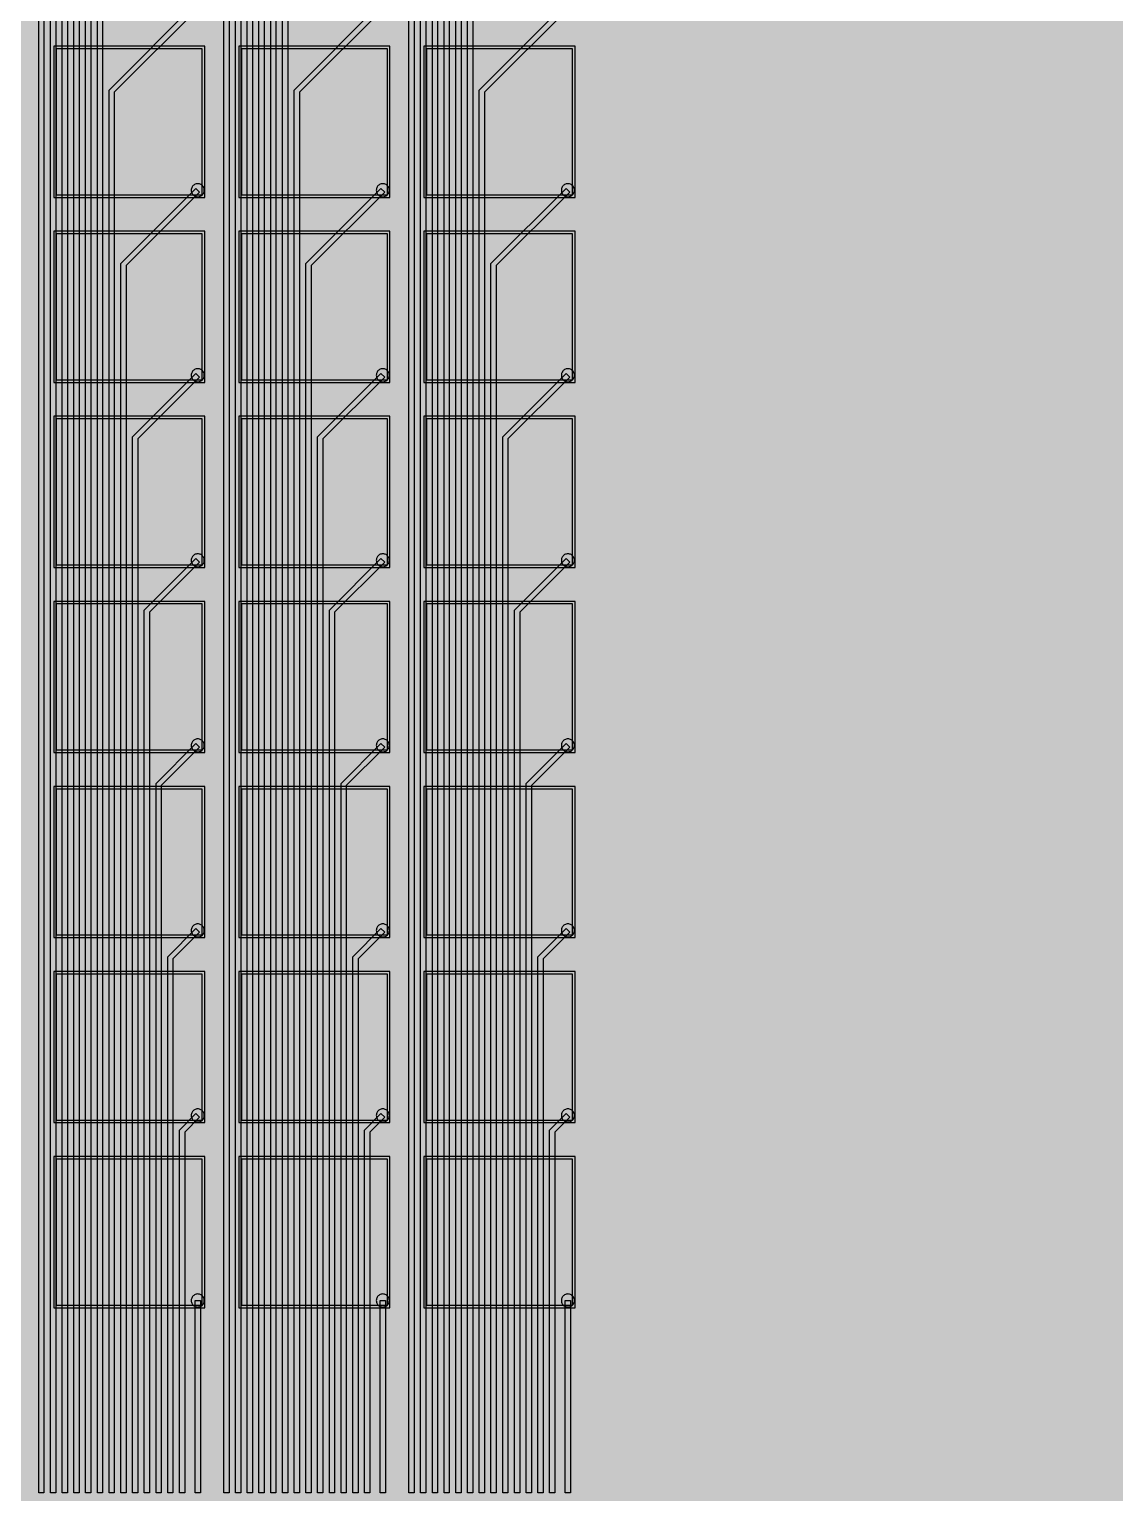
# Model space of a CAD drawing. Header units: metres. Extents: x -7231 to 10969, y -37556 to 1873.
# Drawn here: x 3541 to 3957, y 501 to 1062 of the extents above; entities that cross this region are included whole.
import ezdxf

# ---------------------------------------------------------------- set-up
doc = ezdxf.new("R2010")
doc.units = ezdxf.units.M
for name, color, linetype in [('Etching', 1, 'CONTINUOUS'), ('EtchingPad', 2, 'CONTINUOUS'), ('Metal1', 4, 'CONTINUOUS'), ('Metal2', 3, 'CONTINUOUS'), ('Polyimide', 7, 'CONTINUOUS')]:
    doc.layers.add(name, color=color, linetype=linetype)

msp = doc.modelspace()

# ---------------------------------------------------------------- hatches: boundary and pattern name
at = {"layer": 'Polyimide'}
msp.add_hatch(color=7, dxfattribs=at).paths.add_polyline_path([(4065.69, -468), (4066.67, -501.99), (4068.51, -535.99), (4071.41, -569.99), (4075.54, -603.99), (4081.04, -637.99), (4088.01, -671.99), (4096.52, -705.98), (4106.62, -739.98), (4118.33, -773.98), (4131.63, -807.98), (4146.49, -841.98), (4162.87, -875.98), (4180.68, -909.97), (4199.83, -943.97), (4220.22, -977.97), (4241.73, -1011.97), (4264.21, -1045.97), (4287.52, -1079.96), (4311.51, -1113.96), (4336.01, -1147.96), (4360.86, -1181.96), (4385.88, -1215.96), (4410.89, -1249.96), (4435.74, -1283.95), (4460.24, -1317.95), (4484.23, -1351.95), (4507.54, -1385.95), (4530.02, -1419.95), (4551.53, -1453.94), (4571.92, -1487.94), (4591.07, -1521.94), (4608.88, -1555.94), (4625.26, -1589.94), (4640.12, -1623.94), (4653.42, -1657.93), (4665.13, -1691.93), (4675.23, -1725.93), (4683.74, -1759.93), (4690.71, -1793.93), (4696.21, -1827.93), (4700.34, -1861.92), (4703.24, -1895.92), (4705.08, -1929.92), (4706.06, -1963.92), (4706.44, -1997.92), (4706.5, -2031.91), (4706.5, -4793.02), (4709.95, -4838.39), (4720.22, -4882.71), (4737.08, -4924.98), (4760.13, -4964.2), (4788.85, -4999.49), (4822.58, -5030.03), (4860.53, -5055.12), (4901.85, -5074.18), (4901.85, -5074.18), (4970.68, -5105.23), (5034.7, -5145.26), (5092.76, -5193.54), (5143.8, -5249.19), (5186.89, -5311.2), (5221.24, -5378.44), (5246.23, -5449.69), (5261.41, -5523.66), (5266.5, -5599), (5261.41, -5674.34), (5246.23, -5748.31), (5221.24, -5819.56), (5186.89, -5886.8), (5143.8, -5948.81), (5092.76, -6004.46), (5034.7, -6052.74), (4970.68, -6092.77), (4901.85, -6123.82), (4860.53, -6142.88), (4822.58, -6167.97), (4788.85, -6198.51), (4760.13, -6233.8), (4737.08, -6273.02), (4720.22, -6315.29), (4709.95, -6359.61), (4706.5, -6404.98), (4706.5, -9221.52), (4709.95, -9266.88), (4720.22, -9311.21), (4737.08, -9353.47), (4760.13, -9392.7), (4788.85, -9427.98), (4822.58, -9458.52), (4860.53, -9483.61), (4901.85, -9502.67), (4970.68, -9533.72), (5034.7, -9573.75), (5092.76, -9622.03), (5143.8, -9677.68), (5186.89, -9739.69), (5221.24, -9806.94), (5246.23, -9878.19), (5261.41, -9952.16), (5266.5, -10027.49), (5261.41, -10102.83), (5246.23, -10176.8), (5221.24, -10248.05), (5186.89, -10315.3), (5143.8, -10377.31), (5092.76, -10432.96), (5034.7, -10481.24), (4970.68, -10521.27), (4901.85, -10552.32), (4860.53, -10571.38), (4822.58, -10596.46), (4788.85, -10627), (4760.13, -10662.29), (4737.08, -10701.52), (4720.22, -10743.78), (4709.95, -10788.1), (4706.5, -10833.47), (4706.5, -13650.01), (4709.95, -13695.38), (4720.22, -13739.7), (4737.08, -13781.96), (4760.13, -13821.19), (4788.85, -13856.48), (4822.58, -13887.02), (4860.53, -13912.11), (4901.85, -13931.17), (4970.68, -13962.22), (5034.7, -14002.25), (5092.76, -14050.53), (5143.8, -14106.18), (5186.89, -14168.19), (5221.24, -14235.43), (5246.23, -14306.68), (5261.41, -14380.65), (5266.5, -14455.99), (5261.41, -14531.33), (5246.23, -14605.29), (5221.24, -14676.55), (5186.89, -14743.79), (5143.8, -14805.8), (5092.76, -14861.45), (5034.7, -14909.73), (4970.68, -14949.76), (4901.85, -14980.81), (4860.53, -14999.87), (4822.58, -15024.96), (4788.85, -15055.5), (4760.13, -15090.79), (4737.08, -15130.01), (4720.22, -15172.27), (4709.95, -15216.6), (4706.5, -15261.97), (4706.5, -15455.99), (4720.95, -15750.04), (4764.14, -16041.26), (4835.68, -16326.84), (4934.86, -16604.04), (5060.74, -16870.18), (5212.09, -17122.7), (5387.47, -17359.17), (5585.18, -17577.31), (5803.32, -17775.02), (6039.79, -17950.4), (6292.31, -18101.75), (6558.45, -18227.63), (6835.65, -18326.81), (7121.23, -18398.34), (7412.45, -18441.54), (7706.5, -18455.99), (9969.01, -18455.99), (10047.42, -18459.84), (10125.08, -18471.36), (10201.23, -18490.44), (10275.15, -18516.89), (10346.12, -18550.45), (10413.46, -18590.81), (10476.52, -18637.58), (10534.69, -18690.3), (10587.41, -18748.47), (10634.18, -18811.53), (10674.54, -18878.87), (10708.11, -18949.84), (10734.56, -19023.76), (10753.63, -19099.92), (10765.15, -19177.58), (10769.01, -19255.99), (10769.01, -20895.8), (10730.24, -20951.41), (10694.6, -21009.08), (10662.21, -21068.63), (10633.17, -21129.89), (10607.55, -21192.66), (10585.45, -21256.74), (10566.93, -21321.96), (10552.05, -21388.09), (10540.84, -21454.95), (10533.35, -21522.33), (10529.6, -21590.02), (10529.6, -21657.81), (10533.35, -21725.5), (10540.84, -21792.87), (10552.05, -21859.73), (10566.93, -21925.87), (10585.45, -21991.08), (10607.55, -22055.17), (10633.17, -22117.94), (10662.21, -22179.19), (10694.6, -22238.74), (10730.24, -22296.41), (10769.01, -22352.03), (10769.01, -32454.24), (10728.74, -32510.49), (10691.72, -32568.92), (10658.05, -32629.35), (10627.85, -32691.58), (10601.2, -32755.42), (10578.21, -32820.67), (10558.93, -32887.1), (10543.44, -32954.52), (10531.77, -33022.71), (10523.97, -33091.44), (10520.07, -33160.51), (10520.07, -33229.69), (10523.97, -33298.75), (10531.77, -33367.49), (10543.44, -33435.67), (10558.93, -33503.09), (10578.21, -33569.53), (10601.2, -33634.77), (10627.85, -33698.61), (10658.05, -33760.85), (10691.72, -33821.28), (10728.74, -33879.71), (10769.01, -33935.96), (10769.01, -36556), (10765.15, -36634.41), (10753.63, -36712.07), (10734.56, -36788.23), (10708.11, -36862.15), (10674.54, -36933.12), (10634.18, -37000.46), (10587.41, -37063.51), (10534.69, -37121.69), (10476.52, -37174.41), (10413.46, -37221.18), (10346.12, -37261.54), (10275.15, -37295.1), (10201.23, -37321.55), (10125.08, -37340.63), (10047.42, -37352.15), (9969.01, -37356), (-6231.01, -37356), (-6309.42, -37352.15), (-6387.08, -37340.63), (-6463.23, -37321.55), (-6537.15, -37295.1), (-6608.12, -37261.54), (-6675.46, -37221.18), (-6738.52, -37174.41), (-6796.69, -37121.69), (-6849.41, -37063.51), (-6896.18, -37000.46), (-6936.54, -36933.12), (-6970.11, -36862.15), (-6996.56, -36788.23), (-7015.63, -36712.07), (-7027.15, -36634.41), (-7031.01, -36556), (-7031.01, -33936), (-6990.74, -33879.75), (-6953.7, -33821.31), (-6920.03, -33760.88), (-6889.82, -33698.64), (-6863.18, -33634.8), (-6840.18, -33569.55), (-6820.9, -33503.11), (-6805.4, -33435.69), (-6793.74, -33367.49), (-6785.94, -33298.75), (-6782.03, -33229.68), (-6782.03, -33160.5), (-6785.94, -33091.43), (-6793.74, -33022.69), (-6805.4, -32954.5), (-6820.9, -32887.07), (-6840.18, -32820.63), (-6863.18, -32755.39), (-6889.82, -32691.54), (-6920.03, -32629.3), (-6953.7, -32568.87), (-6990.74, -32510.43), (-7031.01, -32454.18), (-7031.01, -22364.83), (-6990.74, -22308.58), (-6953.7, -22250.14), (-6920.03, -22189.71), (-6889.82, -22127.47), (-6863.18, -22063.62), (-6840.18, -21998.38), (-6820.9, -21931.94), (-6805.4, -21864.51), (-6793.74, -21796.32), (-6785.94, -21727.58), (-6782.03, -21658.51), (-6782.03, -21589.33), (-6785.94, -21520.26), (-6793.74, -21451.52), (-6805.4, -21383.32), (-6820.9, -21315.9), (-6840.18, -21249.46), (-6863.18, -21184.21), (-6889.82, -21120.37), (-6920.03, -21058.13), (-6953.7, -20997.7), (-6990.74, -20939.26), (-7031.01, -20883.01), (-7031.01, -19255.99), (-7027.15, -19177.58), (-7015.63, -19099.92), (-6996.56, -19023.76), (-6970.11, -18949.84), (-6936.54, -18878.87), (-6896.18, -18811.53), (-6849.41, -18748.47), (-6796.69, -18690.3), (-6738.52, -18637.58), (-6675.46, -18590.81), (-6608.12, -18550.45), (-6537.15, -18516.89), (-6463.23, -18490.44), (-6387.08, -18471.36), (-6309.42, -18459.84), (-6231.01, -18455.99), (-3968.5, -18455.99), (-3674.45, -18441.54), (-3383.23, -18398.34), (-3097.65, -18326.81), (-2820.45, -18227.63), (-2554.31, -18101.75), (-2301.79, -17950.4), (-2065.32, -17775.02), (-1847.18, -17577.31), (-1649.47, -17359.17), (-1474.09, -17122.7), (-1322.74, -16870.18), (-1196.86, -16604.04), (-1097.68, -16326.84), (-1026.14, -16041.26), (-982.95, -15750.04), (-968.5, -15455.99), (-968.5, -15261.97), (-971.95, -15216.6), (-982.22, -15172.27), (-999.08, -15130.01), (-1022.13, -15090.79), (-1050.85, -15055.5), (-1084.58, -15024.96), (-1122.53, -14999.87), (-1163.85, -14980.81), (-1232.68, -14949.76), (-1296.7, -14909.73), (-1354.76, -14861.45), (-1405.8, -14805.8), (-1448.89, -14743.79), (-1483.24, -14676.55), (-1508.23, -14605.29), (-1523.41, -14531.33), (-1528.5, -14455.99), (-1523.41, -14380.65), (-1508.23, -14306.68), (-1483.24, -14235.43), (-1448.89, -14168.19), (-1405.8, -14106.18), (-1354.76, -14050.53), (-1296.7, -14002.25), (-1232.68, -13962.22), (-1163.85, -13931.17), (-1122.53, -13912.11), (-1084.58, -13887.02), (-1050.85, -13856.48), (-1022.13, -13821.19), (-999.08, -13781.96), (-982.22, -13739.7), (-971.95, -13695.38), (-968.5, -13650.01), (-968.5, -12309.64), (-971.95, -12264.27), (-982.22, -12219.94), (-999.08, -12177.68), (-1022.13, -12138.46), (-1050.85, -12103.17), (-1084.58, -12072.63), (-1122.53, -12047.54), (-1163.85, -12028.48), (-1232.68, -11997.43), (-1296.7, -11957.4), (-1354.76, -11909.12), (-1405.8, -11853.47), (-1448.89, -11791.46), (-1483.24, -11724.22), (-1508.23, -11652.96), (-1523.41, -11579), (-1528.5, -11503.66), (-1523.41, -11428.32), (-1508.23, -11354.35), (-1483.24, -11283.1), (-1448.89, -11215.86), (-1405.8, -11153.85), (-1354.76, -11098.2), (-1296.7, -11049.92), (-1232.68, -11009.89), (-1163.85, -10978.84), (-1122.53, -10959.78), (-1084.58, -10934.69), (-1050.85, -10904.15), (-1022.13, -10868.86), (-999.08, -10829.63), (-982.22, -10787.37), (-971.95, -10743.05), (-968.5, -10697.68), (-968.5, -9357.31), (-971.95, -9311.94), (-982.22, -9267.62), (-999.08, -9225.35), (-1022.13, -9186.13), (-1050.85, -9150.84), (-1084.58, -9120.3), (-1122.53, -9095.21), (-1163.85, -9076.15), (-1163.85, -9076.15), (-1232.68, -9045.1), (-1296.7, -9005.07), (-1354.76, -8956.79), (-1405.8, -8901.14), (-1448.89, -8839.13), (-1483.24, -8771.89), (-1508.23, -8700.64), (-1523.41, -8626.67), (-1528.5, -8551.33), (-1523.41, -8475.99), (-1508.23, -8402.02), (-1483.24, -8330.77), (-1448.89, -8263.53), (-1405.8, -8201.52), (-1354.76, -8145.87), (-1296.7, -8097.59), (-1232.68, -8057.56), (-1163.85, -8026.51), (-1163.85, -8026.51), (-1122.53, -8007.45), (-1084.58, -7982.36), (-1050.85, -7951.82), (-1022.13, -7916.53), (-999.08, -7877.31), (-982.22, -7835.04), (-971.95, -7790.72), (-968.5, -7745.35), (-968.5, -6404.98), (-971.95, -6359.61), (-982.22, -6315.29), (-999.08, -6273.02), (-1022.13, -6233.8), (-1050.85, -6198.51), (-1084.58, -6167.97), (-1122.53, -6142.88), (-1163.85, -6123.82), (-1163.85, -6123.82), (-1232.68, -6092.77), (-1296.7, -6052.74), (-1354.76, -6004.46), (-1405.8, -5948.81), (-1448.89, -5886.8), (-1483.24, -5819.56), (-1508.23, -5748.31), (-1523.41, -5674.34), (-1528.5, -5599), (-1523.41, -5523.66), (-1508.23, -5449.69), (-1483.24, -5378.44), (-1448.89, -5311.2), (-1405.8, -5249.19), (-1354.76, -5193.54), (-1296.7, -5145.26), (-1232.68, -5105.23), (-1163.85, -5074.18), (-1163.85, -5074.18), (-1122.53, -5055.12), (-1084.58, -5030.03), (-1050.85, -4999.49), (-1022.13, -4964.2), (-999.08, -4924.98), (-982.22, -4882.71), (-971.95, -4838.39), (-968.5, -4793.02), (-968.5, -2031.91), (-968.44, -1997.92), (-968.06, -1963.92), (-967.05, -1929.92), (-965.18, -1895.92), (-962.22, -1861.92), (-958.01, -1827.93), (-952.41, -1793.93), (-945.31, -1759.93), (-936.64, -1725.93), (-926.35, -1691.93), (-914.43, -1657.93), (-900.88, -1623.94), (-885.74, -1589.94), (-869.05, -1555.94), (-850.91, -1521.94), (-831.4, -1487.94), (-810.63, -1453.94), (-788.72, -1419.95), (-765.82, -1385.95), (-742.07, -1351.95), (-717.63, -1317.95), (-692.67, -1283.95), (-667.36, -1249.96), (-641.88, -1215.96), (-616.39, -1181.96), (-591.08, -1147.96), (-566.12, -1113.96), (-541.68, -1079.96), (-517.93, -1045.97), (-495.03, -1011.97), (-473.12, -977.97), (-452.35, -943.97), (-432.84, -909.97), (-414.7, -875.98), (-398.01, -841.98), (-382.87, -807.98), (-369.32, -773.98), (-357.4, -739.98), (-347.11, -705.98), (-338.44, -671.99), (-331.34, -637.99), (-325.74, -603.99), (-321.53, -569.99), (-318.57, -535.99), (-316.7, -501.99), (-315.69, -468), (-315.31, -434), (-315.25, -400), (-315.25, 401), (-315.25, 451), (-315.25, 1644), (-270.25, 1644), (-270.03, 1637.13), (-269.35, 1630.29), (-268.23, 1623.52), (-266.67, 1616.82), (-264.68, 1610.25), (-262.26, 1603.82), (-259.42, 1597.56), (-256.18, 1591.5), (-252.55, 1585.67), (-248.55, 1580.08), (-244.19, 1574.77), (-239.5, 1569.75), (-234.48, 1565.06), (-229.17, 1560.7), (-223.58, 1556.7), (-217.75, 1553.07), (-211.69, 1549.83), (-205.43, 1546.99), (-199, 1544.57), (-192.43, 1542.58), (-185.73, 1541.02), (-178.96, 1539.9), (-172.12, 1539.22), (-165.25, 1539), (-158.38, 1539.22), (-151.54, 1539.9), (-144.77, 1541.02), (-138.07, 1542.58), (-131.5, 1544.57), (-125.07, 1546.99), (-118.81, 1549.83), (-112.75, 1553.07), (-106.92, 1556.7), (-101.33, 1560.7), (-96.02, 1565.06), (-91, 1569.75), (-86.31, 1574.77), (-81.95, 1580.08), (-77.95, 1585.67), (-74.32, 1591.5), (-71.08, 1597.56), (-68.24, 1603.82), (-65.82, 1610.25), (-63.83, 1616.82), (-62.27, 1623.52), (-61.15, 1630.29), (-60.47, 1637.13), (-60.25, 1644), (1853, 1644), (1853, 1573), (3815.25, 1573), (3815.46, 1579.54), (3816.11, 1586.05), (3817.17, 1592.51), (3818.66, 1598.88), (3820.56, 1605.14), (3822.86, 1611.27), (3825.56, 1617.23), (3828.65, 1623), (3832.1, 1628.56), (3835.91, 1633.88), (3840.07, 1638.93), (3844.54, 1643.71), (3849.32, 1648.18), (3854.37, 1652.34), (3859.69, 1656.15), (3865.25, 1659.6), (3871.02, 1662.69), (3876.98, 1665.39), (3883.11, 1667.69), (3889.37, 1669.59), (3895.74, 1671.08), (3902.2, 1672.14), (3908.71, 1672.79), (3915.25, 1673), (3921.79, 1672.79), (3928.3, 1672.14), (3934.76, 1671.08), (3941.13, 1669.59), (3947.39, 1667.69), (3953.52, 1665.39), (3959.48, 1662.69), (3965.25, 1659.6), (3970.81, 1656.15), (3976.13, 1652.34), (3981.18, 1648.18), (3985.96, 1643.71), (3990.43, 1638.93), (3994.59, 1633.88), (3998.4, 1628.56), (4001.85, 1623), (4004.94, 1617.23), (4007.64, 1611.27), (4009.94, 1605.14), (4011.84, 1598.88), (4013.33, 1592.51), (4014.39, 1586.05), (4015.04, 1579.54), (4015.25, 1573), (4065.25, 1573), (4065.25, 451), (4065.25, 401), (4065.25, -400), (4065.31, -434), (4065.69, -468)])

# ---------------------------------------------------------------- linework, layer by layer
at = {"layer": 'Etching'}
for points in [[(3602.75, 1000.75), (3602.77, 1000.42), (3602.84, 1000.1), (3602.94, 999.79), (3603.08, 999.5), (3603.27, 999.23), (3603.48, 998.98), (3603.73, 998.77), (3604, 998.58), (3604.29, 998.44), (3604.6, 998.34), (3604.92, 998.27), (3605.25, 998.25), (3605.58, 998.27), (3605.9, 998.34), (3606.21, 998.44), (3606.5, 998.58), (3606.77, 998.77), (3607.02, 998.98), (3607.23, 999.23), (3607.42, 999.5), (3607.56, 999.79), (3607.66, 1000.1), (3607.73, 1000.42), (3607.75, 1000.75), (3607.73, 1001.08), (3607.66, 1001.4), (3607.56, 1001.71), (3607.42, 1002), (3607.23, 1002.27), (3607.02, 1002.52), (3606.77, 1002.73), (3606.5, 1002.92), (3606.21, 1003.06), (3605.9, 1003.16), (3605.58, 1003.23), (3605.25, 1003.25), (3604.92, 1003.23), (3604.6, 1003.16), (3604.29, 1003.06), (3604, 1002.92), (3603.73, 1002.73), (3603.48, 1002.52), (3603.27, 1002.27), (3603.08, 1002), (3602.94, 1001.71), (3602.84, 1001.4), (3602.77, 1001.08), (3602.75, 1000.75)], [(3673.75, 1000.75), (3673.77, 1000.42), (3673.84, 1000.1), (3673.94, 999.79), (3674.08, 999.5), (3674.27, 999.23), (3674.48, 998.98), (3674.73, 998.77), (3675, 998.58), (3675.29, 998.44), (3675.6, 998.34), (3675.92, 998.27), (3676.25, 998.25), (3676.58, 998.27), (3676.9, 998.34), (3677.21, 998.44), (3677.5, 998.58), (3677.77, 998.77), (3678.02, 998.98), (3678.23, 999.23), (3678.42, 999.5), (3678.56, 999.79), (3678.66, 1000.1), (3678.73, 1000.42), (3678.75, 1000.75), (3678.73, 1001.08), (3678.66, 1001.4), (3678.56, 1001.71), (3678.42, 1002), (3678.23, 1002.27), (3678.02, 1002.52), (3677.77, 1002.73), (3677.5, 1002.92), (3677.21, 1003.06), (3676.9, 1003.16), (3676.58, 1003.23), (3676.25, 1003.25), (3675.92, 1003.23), (3675.6, 1003.16), (3675.29, 1003.06), (3675, 1002.92), (3674.73, 1002.73), (3674.48, 1002.52), (3674.27, 1002.27), (3674.08, 1002), (3673.94, 1001.71), (3673.84, 1001.4), (3673.77, 1001.08), (3673.75, 1000.75)], [(3744.75, 1000.75), (3744.77, 1000.42), (3744.84, 1000.1), (3744.94, 999.79), (3745.08, 999.5), (3745.27, 999.23), (3745.48, 998.98), (3745.73, 998.77), (3746, 998.58), (3746.29, 998.44), (3746.6, 998.34), (3746.92, 998.27), (3747.25, 998.25), (3747.58, 998.27), (3747.9, 998.34), (3748.21, 998.44), (3748.5, 998.58), (3748.77, 998.77), (3749.02, 998.98), (3749.23, 999.23), (3749.42, 999.5), (3749.56, 999.79), (3749.66, 1000.1), (3749.73, 1000.42), (3749.75, 1000.75), (3749.73, 1001.08), (3749.66, 1001.4), (3749.56, 1001.71), (3749.42, 1002), (3749.23, 1002.27), (3749.02, 1002.52), (3748.77, 1002.73), (3748.5, 1002.92), (3748.21, 1003.06), (3747.9, 1003.16), (3747.58, 1003.23), (3747.25, 1003.25), (3746.92, 1003.23), (3746.6, 1003.16), (3746.29, 1003.06), (3746, 1002.92), (3745.73, 1002.73), (3745.48, 1002.52), (3745.27, 1002.27), (3745.08, 1002), (3744.94, 1001.71), (3744.84, 1001.4), (3744.77, 1001.08), (3744.75, 1000.75)], [(3602.75, 929.75), (3602.77, 929.42), (3602.84, 929.1), (3602.94, 928.79), (3603.08, 928.5), (3603.27, 928.23), (3603.48, 927.98), (3603.73, 927.77), (3604, 927.58), (3604.29, 927.44), (3604.6, 927.34), (3604.92, 927.27), (3605.25, 927.25), (3605.58, 927.27), (3605.9, 927.34), (3606.21, 927.44), (3606.5, 927.58), (3606.77, 927.77), (3607.02, 927.98), (3607.23, 928.23), (3607.42, 928.5), (3607.56, 928.79), (3607.66, 929.1), (3607.73, 929.42), (3607.75, 929.75), (3607.73, 930.08), (3607.66, 930.4), (3607.56, 930.71), (3607.42, 931), (3607.23, 931.27), (3607.02, 931.52), (3606.77, 931.73), (3606.5, 931.92), (3606.21, 932.06), (3605.9, 932.16), (3605.58, 932.23), (3605.25, 932.25), (3604.92, 932.23), (3604.6, 932.16), (3604.29, 932.06), (3604, 931.92), (3603.73, 931.73), (3603.48, 931.52), (3603.27, 931.27), (3603.08, 931), (3602.94, 930.71), (3602.84, 930.4), (3602.77, 930.08), (3602.75, 929.75)], [(3673.75, 929.75), (3673.77, 929.42), (3673.84, 929.1), (3673.94, 928.79), (3674.08, 928.5), (3674.27, 928.23), (3674.48, 927.98), (3674.73, 927.77), (3675, 927.58), (3675.29, 927.44), (3675.6, 927.34), (3675.92, 927.27), (3676.25, 927.25), (3676.58, 927.27), (3676.9, 927.34), (3677.21, 927.44), (3677.5, 927.58), (3677.77, 927.77), (3678.02, 927.98), (3678.23, 928.23), (3678.42, 928.5), (3678.56, 928.79), (3678.66, 929.1), (3678.73, 929.42), (3678.75, 929.75), (3678.73, 930.08), (3678.66, 930.4), (3678.56, 930.71), (3678.42, 931), (3678.23, 931.27), (3678.02, 931.52), (3677.77, 931.73), (3677.5, 931.92), (3677.21, 932.06), (3676.9, 932.16), (3676.58, 932.23), (3676.25, 932.25), (3675.92, 932.23), (3675.6, 932.16), (3675.29, 932.06), (3675, 931.92), (3674.73, 931.73), (3674.48, 931.52), (3674.27, 931.27), (3674.08, 931), (3673.94, 930.71), (3673.84, 930.4), (3673.77, 930.08), (3673.75, 929.75)], [(3744.75, 929.75), (3744.77, 929.42), (3744.84, 929.1), (3744.94, 928.79), (3745.08, 928.5), (3745.27, 928.23), (3745.48, 927.98), (3745.73, 927.77), (3746, 927.58), (3746.29, 927.44), (3746.6, 927.34), (3746.92, 927.27), (3747.25, 927.25), (3747.58, 927.27), (3747.9, 927.34), (3748.21, 927.44), (3748.5, 927.58), (3748.77, 927.77), (3749.02, 927.98), (3749.23, 928.23), (3749.42, 928.5), (3749.56, 928.79), (3749.66, 929.1), (3749.73, 929.42), (3749.75, 929.75), (3749.73, 930.08), (3749.66, 930.4), (3749.56, 930.71), (3749.42, 931), (3749.23, 931.27), (3749.02, 931.52), (3748.77, 931.73), (3748.5, 931.92), (3748.21, 932.06), (3747.9, 932.16), (3747.58, 932.23), (3747.25, 932.25), (3746.92, 932.23), (3746.6, 932.16), (3746.29, 932.06), (3746, 931.92), (3745.73, 931.73), (3745.48, 931.52), (3745.27, 931.27), (3745.08, 931), (3744.94, 930.71), (3744.84, 930.4), (3744.77, 930.08), (3744.75, 929.75)], [(3602.75, 858.75), (3602.77, 858.42), (3602.84, 858.1), (3602.94, 857.79), (3603.08, 857.5), (3603.27, 857.23), (3603.48, 856.98), (3603.73, 856.77), (3604, 856.58), (3604.29, 856.44), (3604.6, 856.34), (3604.92, 856.27), (3605.25, 856.25), (3605.58, 856.27), (3605.9, 856.34), (3606.21, 856.44), (3606.5, 856.58), (3606.77, 856.77), (3607.02, 856.98), (3607.23, 857.23), (3607.42, 857.5), (3607.56, 857.79), (3607.66, 858.1), (3607.73, 858.42), (3607.75, 858.75), (3607.73, 859.08), (3607.66, 859.4), (3607.56, 859.71), (3607.42, 860), (3607.23, 860.27), (3607.02, 860.52), (3606.77, 860.73), (3606.5, 860.92), (3606.21, 861.06), (3605.9, 861.16), (3605.58, 861.23), (3605.25, 861.25), (3604.92, 861.23), (3604.6, 861.16), (3604.29, 861.06), (3604, 860.92), (3603.73, 860.73), (3603.48, 860.52), (3603.27, 860.27), (3603.08, 860), (3602.94, 859.71), (3602.84, 859.4), (3602.77, 859.08), (3602.75, 858.75)], [(3673.75, 858.75), (3673.77, 858.42), (3673.84, 858.1), (3673.94, 857.79), (3674.08, 857.5), (3674.27, 857.23), (3674.48, 856.98), (3674.73, 856.77), (3675, 856.58), (3675.29, 856.44), (3675.6, 856.34), (3675.92, 856.27), (3676.25, 856.25), (3676.58, 856.27), (3676.9, 856.34), (3677.21, 856.44), (3677.5, 856.58), (3677.77, 856.77), (3678.02, 856.98), (3678.23, 857.23), (3678.42, 857.5), (3678.56, 857.79), (3678.66, 858.1), (3678.73, 858.42), (3678.75, 858.75), (3678.73, 859.08), (3678.66, 859.4), (3678.56, 859.71), (3678.42, 860), (3678.23, 860.27), (3678.02, 860.52), (3677.77, 860.73), (3677.5, 860.92), (3677.21, 861.06), (3676.9, 861.16), (3676.58, 861.23), (3676.25, 861.25), (3675.92, 861.23), (3675.6, 861.16), (3675.29, 861.06), (3675, 860.92), (3674.73, 860.73), (3674.48, 860.52), (3674.27, 860.27), (3674.08, 860), (3673.94, 859.71), (3673.84, 859.4), (3673.77, 859.08), (3673.75, 858.75)], [(3744.75, 858.75), (3744.77, 858.42), (3744.84, 858.1), (3744.94, 857.79), (3745.08, 857.5), (3745.27, 857.23), (3745.48, 856.98), (3745.73, 856.77), (3746, 856.58), (3746.29, 856.44), (3746.6, 856.34), (3746.92, 856.27), (3747.25, 856.25), (3747.58, 856.27), (3747.9, 856.34), (3748.21, 856.44), (3748.5, 856.58), (3748.77, 856.77), (3749.02, 856.98), (3749.23, 857.23), (3749.42, 857.5), (3749.56, 857.79), (3749.66, 858.1), (3749.73, 858.42), (3749.75, 858.75), (3749.73, 859.08), (3749.66, 859.4), (3749.56, 859.71), (3749.42, 860), (3749.23, 860.27), (3749.02, 860.52), (3748.77, 860.73), (3748.5, 860.92), (3748.21, 861.06), (3747.9, 861.16), (3747.58, 861.23), (3747.25, 861.25), (3746.92, 861.23), (3746.6, 861.16), (3746.29, 861.06), (3746, 860.92), (3745.73, 860.73), (3745.48, 860.52), (3745.27, 860.27), (3745.08, 860), (3744.94, 859.71), (3744.84, 859.4), (3744.77, 859.08), (3744.75, 858.75)], [(3602.75, 787.75), (3602.77, 787.42), (3602.84, 787.1), (3602.94, 786.79), (3603.08, 786.5), (3603.27, 786.23), (3603.48, 785.98), (3603.73, 785.77), (3604, 785.58), (3604.29, 785.44), (3604.6, 785.34), (3604.92, 785.27), (3605.25, 785.25), (3605.58, 785.27), (3605.9, 785.34), (3606.21, 785.44), (3606.5, 785.58), (3606.77, 785.77), (3607.02, 785.98), (3607.23, 786.23), (3607.42, 786.5), (3607.56, 786.79), (3607.66, 787.1), (3607.73, 787.42), (3607.75, 787.75), (3607.73, 788.08), (3607.66, 788.4), (3607.56, 788.71), (3607.42, 789), (3607.23, 789.27), (3607.02, 789.52), (3606.77, 789.73), (3606.5, 789.92), (3606.21, 790.06), (3605.9, 790.16), (3605.58, 790.23), (3605.25, 790.25), (3604.92, 790.23), (3604.6, 790.16), (3604.29, 790.06), (3604, 789.92), (3603.73, 789.73), (3603.48, 789.52), (3603.27, 789.27), (3603.08, 789), (3602.94, 788.71), (3602.84, 788.4), (3602.77, 788.08), (3602.75, 787.75)], [(3673.75, 787.75), (3673.77, 787.42), (3673.84, 787.1), (3673.94, 786.79), (3674.08, 786.5), (3674.27, 786.23), (3674.48, 785.98), (3674.73, 785.77), (3675, 785.58), (3675.29, 785.44), (3675.6, 785.34), (3675.92, 785.27), (3676.25, 785.25), (3676.58, 785.27), (3676.9, 785.34), (3677.21, 785.44), (3677.5, 785.58), (3677.77, 785.77), (3678.02, 785.98), (3678.23, 786.23), (3678.42, 786.5), (3678.56, 786.79), (3678.66, 787.1), (3678.73, 787.42), (3678.75, 787.75), (3678.73, 788.08), (3678.66, 788.4), (3678.56, 788.71), (3678.42, 789), (3678.23, 789.27), (3678.02, 789.52), (3677.77, 789.73), (3677.5, 789.92), (3677.21, 790.06), (3676.9, 790.16), (3676.58, 790.23), (3676.25, 790.25), (3675.92, 790.23), (3675.6, 790.16), (3675.29, 790.06), (3675, 789.92), (3674.73, 789.73), (3674.48, 789.52), (3674.27, 789.27), (3674.08, 789), (3673.94, 788.71), (3673.84, 788.4), (3673.77, 788.08), (3673.75, 787.75)], [(3744.75, 787.75), (3744.77, 787.42), (3744.84, 787.1), (3744.94, 786.79), (3745.08, 786.5), (3745.27, 786.23), (3745.48, 785.98), (3745.73, 785.77), (3746, 785.58), (3746.29, 785.44), (3746.6, 785.34), (3746.92, 785.27), (3747.25, 785.25), (3747.58, 785.27), (3747.9, 785.34), (3748.21, 785.44), (3748.5, 785.58), (3748.77, 785.77), (3749.02, 785.98), (3749.23, 786.23), (3749.42, 786.5), (3749.56, 786.79), (3749.66, 787.1), (3749.73, 787.42), (3749.75, 787.75), (3749.73, 788.08), (3749.66, 788.4), (3749.56, 788.71), (3749.42, 789), (3749.23, 789.27), (3749.02, 789.52), (3748.77, 789.73), (3748.5, 789.92), (3748.21, 790.06), (3747.9, 790.16), (3747.58, 790.23), (3747.25, 790.25), (3746.92, 790.23), (3746.6, 790.16), (3746.29, 790.06), (3746, 789.92), (3745.73, 789.73), (3745.48, 789.52), (3745.27, 789.27), (3745.08, 789), (3744.94, 788.71), (3744.84, 788.4), (3744.77, 788.08), (3744.75, 787.75)], [(3602.75, 716.75), (3602.77, 716.42), (3602.84, 716.1), (3602.94, 715.79), (3603.08, 715.5), (3603.27, 715.23), (3603.48, 714.98), (3603.73, 714.77), (3604, 714.58), (3604.29, 714.44), (3604.6, 714.34), (3604.92, 714.27), (3605.25, 714.25), (3605.58, 714.27), (3605.9, 714.34), (3606.21, 714.44), (3606.5, 714.58), (3606.77, 714.77), (3607.02, 714.98), (3607.23, 715.23), (3607.42, 715.5), (3607.56, 715.79), (3607.66, 716.1), (3607.73, 716.42), (3607.75, 716.75), (3607.73, 717.08), (3607.66, 717.4), (3607.56, 717.71), (3607.42, 718), (3607.23, 718.27), (3607.02, 718.52), (3606.77, 718.73), (3606.5, 718.92), (3606.21, 719.06), (3605.9, 719.16), (3605.58, 719.23), (3605.25, 719.25), (3604.92, 719.23), (3604.6, 719.16), (3604.29, 719.06), (3604, 718.92), (3603.73, 718.73), (3603.48, 718.52), (3603.27, 718.27), (3603.08, 718), (3602.94, 717.71), (3602.84, 717.4), (3602.77, 717.08), (3602.75, 716.75)], [(3673.75, 716.75), (3673.77, 716.42), (3673.84, 716.1), (3673.94, 715.79), (3674.08, 715.5), (3674.27, 715.23), (3674.48, 714.98), (3674.73, 714.77), (3675, 714.58), (3675.29, 714.44), (3675.6, 714.34), (3675.92, 714.27), (3676.25, 714.25), (3676.58, 714.27), (3676.9, 714.34), (3677.21, 714.44), (3677.5, 714.58), (3677.77, 714.77), (3678.02, 714.98), (3678.23, 715.23), (3678.42, 715.5), (3678.56, 715.79), (3678.66, 716.1), (3678.73, 716.42), (3678.75, 716.75), (3678.73, 717.08), (3678.66, 717.4), (3678.56, 717.71), (3678.42, 718), (3678.23, 718.27), (3678.02, 718.52), (3677.77, 718.73), (3677.5, 718.92), (3677.21, 719.06), (3676.9, 719.16), (3676.58, 719.23), (3676.25, 719.25), (3675.92, 719.23), (3675.6, 719.16), (3675.29, 719.06), (3675, 718.92), (3674.73, 718.73), (3674.48, 718.52), (3674.27, 718.27), (3674.08, 718), (3673.94, 717.71), (3673.84, 717.4), (3673.77, 717.08), (3673.75, 716.75)], [(3744.75, 716.75), (3744.77, 716.42), (3744.84, 716.1), (3744.94, 715.79), (3745.08, 715.5), (3745.27, 715.23), (3745.48, 714.98), (3745.73, 714.77), (3746, 714.58), (3746.29, 714.44), (3746.6, 714.34), (3746.92, 714.27), (3747.25, 714.25), (3747.58, 714.27), (3747.9, 714.34), (3748.21, 714.44), (3748.5, 714.58), (3748.77, 714.77), (3749.02, 714.98), (3749.23, 715.23), (3749.42, 715.5), (3749.56, 715.79), (3749.66, 716.1), (3749.73, 716.42), (3749.75, 716.75), (3749.73, 717.08), (3749.66, 717.4), (3749.56, 717.71), (3749.42, 718), (3749.23, 718.27), (3749.02, 718.52), (3748.77, 718.73), (3748.5, 718.92), (3748.21, 719.06), (3747.9, 719.16), (3747.58, 719.23), (3747.25, 719.25), (3746.92, 719.23), (3746.6, 719.16), (3746.29, 719.06), (3746, 718.92), (3745.73, 718.73), (3745.48, 718.52), (3745.27, 718.27), (3745.08, 718), (3744.94, 717.71), (3744.84, 717.4), (3744.77, 717.08), (3744.75, 716.75)], [(3602.75, 645.75), (3602.77, 645.42), (3602.84, 645.1), (3602.94, 644.79), (3603.08, 644.5), (3603.27, 644.23), (3603.48, 643.98), (3603.73, 643.77), (3604, 643.58), (3604.29, 643.44), (3604.6, 643.34), (3604.92, 643.27), (3605.25, 643.25), (3605.58, 643.27), (3605.9, 643.34), (3606.21, 643.44), (3606.5, 643.58), (3606.77, 643.77), (3607.02, 643.98), (3607.23, 644.23), (3607.42, 644.5), (3607.56, 644.79), (3607.66, 645.1), (3607.73, 645.42), (3607.75, 645.75), (3607.73, 646.08), (3607.66, 646.4), (3607.56, 646.71), (3607.42, 647), (3607.23, 647.27), (3607.02, 647.52), (3606.77, 647.73), (3606.5, 647.92), (3606.21, 648.06), (3605.9, 648.16), (3605.58, 648.23), (3605.25, 648.25), (3604.92, 648.23), (3604.6, 648.16), (3604.29, 648.06), (3604, 647.92), (3603.73, 647.73), (3603.48, 647.52), (3603.27, 647.27), (3603.08, 647), (3602.94, 646.71), (3602.84, 646.4), (3602.77, 646.08), (3602.75, 645.75)], [(3673.75, 645.75), (3673.77, 645.42), (3673.84, 645.1), (3673.94, 644.79), (3674.08, 644.5), (3674.27, 644.23), (3674.48, 643.98), (3674.73, 643.77), (3675, 643.58), (3675.29, 643.44), (3675.6, 643.34), (3675.92, 643.27), (3676.25, 643.25), (3676.58, 643.27), (3676.9, 643.34), (3677.21, 643.44), (3677.5, 643.58), (3677.77, 643.77), (3678.02, 643.98), (3678.23, 644.23), (3678.42, 644.5), (3678.56, 644.79), (3678.66, 645.1), (3678.73, 645.42), (3678.75, 645.75), (3678.73, 646.08), (3678.66, 646.4), (3678.56, 646.71), (3678.42, 647), (3678.23, 647.27), (3678.02, 647.52), (3677.77, 647.73), (3677.5, 647.92), (3677.21, 648.06), (3676.9, 648.16), (3676.58, 648.23), (3676.25, 648.25), (3675.92, 648.23), (3675.6, 648.16), (3675.29, 648.06), (3675, 647.92), (3674.73, 647.73), (3674.48, 647.52), (3674.27, 647.27), (3674.08, 647), (3673.94, 646.71), (3673.84, 646.4), (3673.77, 646.08), (3673.75, 645.75)], [(3744.75, 645.75), (3744.77, 645.42), (3744.84, 645.1), (3744.94, 644.79), (3745.08, 644.5), (3745.27, 644.23), (3745.48, 643.98), (3745.73, 643.77), (3746, 643.58), (3746.29, 643.44), (3746.6, 643.34), (3746.92, 643.27), (3747.25, 643.25), (3747.58, 643.27), (3747.9, 643.34), (3748.21, 643.44), (3748.5, 643.58), (3748.77, 643.77), (3749.02, 643.98), (3749.23, 644.23), (3749.42, 644.5), (3749.56, 644.79), (3749.66, 645.1), (3749.73, 645.42), (3749.75, 645.75), (3749.73, 646.08), (3749.66, 646.4), (3749.56, 646.71), (3749.42, 647), (3749.23, 647.27), (3749.02, 647.52), (3748.77, 647.73), (3748.5, 647.92), (3748.21, 648.06), (3747.9, 648.16), (3747.58, 648.23), (3747.25, 648.25), (3746.92, 648.23), (3746.6, 648.16), (3746.29, 648.06), (3746, 647.92), (3745.73, 647.73), (3745.48, 647.52), (3745.27, 647.27), (3745.08, 647), (3744.94, 646.71), (3744.84, 646.4), (3744.77, 646.08), (3744.75, 645.75)], [(3602.75, 574.75), (3602.77, 574.42), (3602.84, 574.1), (3602.94, 573.79), (3603.08, 573.5), (3603.27, 573.23), (3603.48, 572.98), (3603.73, 572.77), (3604, 572.58), (3604.29, 572.44), (3604.6, 572.34), (3604.92, 572.27), (3605.25, 572.25), (3605.58, 572.27), (3605.9, 572.34), (3606.21, 572.44), (3606.5, 572.58), (3606.77, 572.77), (3607.02, 572.98), (3607.23, 573.23), (3607.42, 573.5), (3607.56, 573.79), (3607.66, 574.1), (3607.73, 574.42), (3607.75, 574.75), (3607.73, 575.08), (3607.66, 575.4), (3607.56, 575.71), (3607.42, 576), (3607.23, 576.27), (3607.02, 576.52), (3606.77, 576.73), (3606.5, 576.92), (3606.21, 577.06), (3605.9, 577.16), (3605.58, 577.23), (3605.25, 577.25), (3604.92, 577.23), (3604.6, 577.16), (3604.29, 577.06), (3604, 576.92), (3603.73, 576.73), (3603.48, 576.52), (3603.27, 576.27), (3603.08, 576), (3602.94, 575.71), (3602.84, 575.4), (3602.77, 575.08), (3602.75, 574.75)], [(3673.75, 574.75), (3673.77, 574.42), (3673.84, 574.1), (3673.94, 573.79), (3674.08, 573.5), (3674.27, 573.23), (3674.48, 572.98), (3674.73, 572.77), (3675, 572.58), (3675.29, 572.44), (3675.6, 572.34), (3675.92, 572.27), (3676.25, 572.25), (3676.58, 572.27), (3676.9, 572.34), (3677.21, 572.44), (3677.5, 572.58), (3677.77, 572.77), (3678.02, 572.98), (3678.23, 573.23), (3678.42, 573.5), (3678.56, 573.79), (3678.66, 574.1), (3678.73, 574.42), (3678.75, 574.75), (3678.73, 575.08), (3678.66, 575.4), (3678.56, 575.71), (3678.42, 576), (3678.23, 576.27), (3678.02, 576.52), (3677.77, 576.73), (3677.5, 576.92), (3677.21, 577.06), (3676.9, 577.16), (3676.58, 577.23), (3676.25, 577.25), (3675.92, 577.23), (3675.6, 577.16), (3675.29, 577.06), (3675, 576.92), (3674.73, 576.73), (3674.48, 576.52), (3674.27, 576.27), (3674.08, 576), (3673.94, 575.71), (3673.84, 575.4), (3673.77, 575.08), (3673.75, 574.75)], [(3744.75, 574.75), (3744.77, 574.42), (3744.84, 574.1), (3744.94, 573.79), (3745.08, 573.5), (3745.27, 573.23), (3745.48, 572.98), (3745.73, 572.77), (3746, 572.58), (3746.29, 572.44), (3746.6, 572.34), (3746.92, 572.27), (3747.25, 572.25), (3747.58, 572.27), (3747.9, 572.34), (3748.21, 572.44), (3748.5, 572.58), (3748.77, 572.77), (3749.02, 572.98), (3749.23, 573.23), (3749.42, 573.5), (3749.56, 573.79), (3749.66, 574.1), (3749.73, 574.42), (3749.75, 574.75), (3749.73, 575.08), (3749.66, 575.4), (3749.56, 575.71), (3749.42, 576), (3749.23, 576.27), (3749.02, 576.52), (3748.77, 576.73), (3748.5, 576.92), (3748.21, 577.06), (3747.9, 577.16), (3747.58, 577.23), (3747.25, 577.25), (3746.92, 577.23), (3746.6, 577.16), (3746.29, 577.06), (3746, 576.92), (3745.73, 576.73), (3745.48, 576.52), (3745.27, 576.27), (3745.08, 576), (3744.94, 575.71), (3744.84, 575.4), (3744.77, 575.08), (3744.75, 574.75)]]:
    msp.add_lwpolyline(points, close=True, dxfattribs=at)
at = {"layer": 'EtchingPad'}
for points in [[(3607, 1055), (3551, 1055), (3551, 999), (3607, 999), (3607, 1055)], [(3678, 1055), (3622, 1055), (3622, 999), (3678, 999), (3678, 1055)], [(3749, 1055), (3693, 1055), (3693, 999), (3749, 999), (3749, 1055)], [(3607, 984), (3551, 984), (3551, 928), (3607, 928), (3607, 984)], [(3678, 984), (3622, 984), (3622, 928), (3678, 928), (3678, 984)], [(3749, 984), (3693, 984), (3693, 928), (3749, 928), (3749, 984)], [(3607, 913), (3551, 913), (3551, 857), (3607, 857), (3607, 913)], [(3678, 913), (3622, 913), (3622, 857), (3678, 857), (3678, 913)], [(3749, 913), (3693, 913), (3693, 857), (3749, 857), (3749, 913)], [(3607, 842), (3551, 842), (3551, 786), (3607, 786), (3607, 842)], [(3678, 842), (3622, 842), (3622, 786), (3678, 786), (3678, 842)], [(3749, 842), (3693, 842), (3693, 786), (3749, 786), (3749, 842)], [(3607, 771), (3551, 771), (3551, 715), (3607, 715), (3607, 771)], [(3678, 771), (3622, 771), (3622, 715), (3678, 715), (3678, 771)], [(3749, 771), (3693, 771), (3693, 715), (3749, 715), (3749, 771)], [(3607, 700), (3551, 700), (3551, 644), (3607, 644), (3607, 700)], [(3678, 700), (3622, 700), (3622, 644), (3678, 644), (3678, 700)], [(3749, 700), (3693, 700), (3693, 644), (3749, 644), (3749, 700)], [(3607, 629), (3551, 629), (3551, 573), (3607, 573), (3607, 629)], [(3678, 629), (3622, 629), (3622, 573), (3678, 573), (3678, 629)], [(3749, 629), (3693, 629), (3693, 573), (3749, 573), (3749, 629)]]:
    msp.add_lwpolyline(points, close=True, dxfattribs=at)
at = {"layer": 'Metal1'}
for points in [[(3544.25, 501), (3544.25, 1438.16), (3604.54, 1498.46), (3605.96, 1497.04), (3546.25, 1437.34), (3546.25, 501)], [(3615.25, 501), (3615.25, 1438.16), (3675.54, 1498.46), (3676.96, 1497.04), (3617.25, 1437.34), (3617.25, 501)], [(3686.25, 501), (3686.25, 1438.16), (3746.54, 1498.46), (3747.96, 1497.04), (3688.25, 1437.34), (3688.25, 501)], [(3548.75, 501), (3548.75, 1371.66), (3604.54, 1427.46), (3605.96, 1426.04), (3550.75, 1370.84), (3550.75, 501)], [(3619.75, 501), (3619.75, 1371.66), (3675.54, 1427.46), (3676.96, 1426.04), (3621.75, 1370.84), (3621.75, 501)], [(3690.75, 501), (3690.75, 1371.66), (3746.54, 1427.46), (3747.96, 1426.04), (3692.75, 1370.84), (3692.75, 501)], [(3553.25, 501), (3553.25, 1305.16), (3604.54, 1356.46), (3605.96, 1355.04), (3555.25, 1304.34), (3555.25, 501)], [(3624.25, 501), (3624.25, 1305.16), (3675.54, 1356.46), (3676.96, 1355.04), (3626.25, 1304.34), (3626.25, 501)], [(3695.25, 501), (3695.25, 1305.16), (3746.54, 1356.46), (3747.96, 1355.04), (3697.25, 1304.34), (3697.25, 501)], [(3557.75, 501), (3557.75, 1238.66), (3604.54, 1285.46), (3605.96, 1284.04), (3559.75, 1237.84), (3559.75, 501)], [(3628.75, 501), (3628.75, 1238.66), (3675.54, 1285.46), (3676.96, 1284.04), (3630.75, 1237.84), (3630.75, 501)], [(3699.75, 501), (3699.75, 1238.66), (3746.54, 1285.46), (3747.96, 1284.04), (3701.75, 1237.84), (3701.75, 501)], [(3562.25, 501), (3562.25, 1172.16), (3604.54, 1214.46), (3605.96, 1213.04), (3564.25, 1171.34), (3564.25, 501)], [(3633.25, 501), (3633.25, 1172.16), (3675.54, 1214.46), (3676.96, 1213.04), (3635.25, 1171.34), (3635.25, 501)], [(3704.25, 501), (3704.25, 1172.16), (3746.54, 1214.46), (3747.96, 1213.04), (3706.25, 1171.34), (3706.25, 501)], [(3566.75, 501), (3566.75, 1105.66), (3604.54, 1143.46), (3605.96, 1142.04), (3568.75, 1104.84), (3568.75, 501)], [(3637.75, 501), (3637.75, 1105.66), (3675.54, 1143.46), (3676.96, 1142.04), (3639.75, 1104.84), (3639.75, 501)], [(3708.75, 501), (3708.75, 1105.66), (3746.54, 1143.46), (3747.96, 1142.04), (3710.75, 1104.84), (3710.75, 501)], [(3571.25, 501), (3571.25, 1039.16), (3604.54, 1072.46), (3605.96, 1071.04), (3573.25, 1038.34), (3573.25, 501)], [(3642.25, 501), (3642.25, 1039.16), (3675.54, 1072.46), (3676.96, 1071.04), (3644.25, 1038.34), (3644.25, 501)], [(3713.25, 501), (3713.25, 1039.16), (3746.54, 1072.46), (3747.96, 1071.04), (3715.25, 1038.34), (3715.25, 501)], [(3575.75, 501), (3575.75, 972.66), (3604.54, 1001.46), (3605.96, 1000.04), (3577.75, 971.84), (3577.75, 501)], [(3646.75, 501), (3646.75, 972.66), (3675.54, 1001.46), (3676.96, 1000.04), (3648.75, 971.84), (3648.75, 501)], [(3717.75, 501), (3717.75, 972.66), (3746.54, 1001.46), (3747.96, 1000.04), (3719.75, 971.84), (3719.75, 501)], [(3580.25, 501), (3580.25, 906.16), (3604.54, 930.46), (3605.96, 929.04), (3582.25, 905.34), (3582.25, 501)], [(3651.25, 501), (3651.25, 906.16), (3675.54, 930.46), (3676.96, 929.04), (3653.25, 905.34), (3653.25, 501)], [(3722.25, 501), (3722.25, 906.16), (3746.54, 930.46), (3747.96, 929.04), (3724.25, 905.34), (3724.25, 501)], [(3584.75, 501), (3584.75, 839.66), (3604.54, 859.46), (3605.96, 858.04), (3586.75, 838.84), (3586.75, 501)], [(3655.75, 501), (3655.75, 839.66), (3675.54, 859.46), (3676.96, 858.04), (3657.75, 838.84), (3657.75, 501)], [(3726.75, 501), (3726.75, 839.66), (3746.54, 859.46), (3747.96, 858.04), (3728.75, 838.84), (3728.75, 501)], [(3589.25, 501), (3589.25, 773.16), (3604.54, 788.46), (3605.96, 787.04), (3591.25, 772.34), (3591.25, 501)], [(3660.25, 501), (3660.25, 773.16), (3675.54, 788.46), (3676.96, 787.04), (3662.25, 772.34), (3662.25, 501)], [(3731.25, 501), (3731.25, 773.16), (3746.54, 788.46), (3747.96, 787.04), (3733.25, 772.34), (3733.25, 501)], [(3593.75, 501), (3593.75, 706.66), (3604.54, 717.46), (3605.96, 716.04), (3595.75, 705.84), (3595.75, 501)], [(3664.75, 501), (3664.75, 706.66), (3675.54, 717.46), (3676.96, 716.04), (3666.75, 705.84), (3666.75, 501)], [(3735.75, 501), (3735.75, 706.66), (3746.54, 717.46), (3747.96, 716.04), (3737.75, 705.84), (3737.75, 501)], [(3598.25, 501), (3598.25, 640.16), (3604.54, 646.46), (3605.96, 645.04), (3600.25, 639.34), (3600.25, 501)], [(3669.25, 501), (3669.25, 640.16), (3675.54, 646.46), (3676.96, 645.04), (3671.25, 639.34), (3671.25, 501)], [(3740.25, 501), (3740.25, 640.16), (3746.54, 646.46), (3747.96, 645.04), (3742.25, 639.34), (3742.25, 501)], [(3604.25, 501), (3604.25, 574.75), (3606.25, 574.75), (3606.25, 501)], [(3675.25, 501), (3675.25, 574.75), (3677.25, 574.75), (3677.25, 501)], [(3746.25, 501), (3746.25, 574.75), (3748.25, 574.75), (3748.25, 501)]]:
    msp.add_lwpolyline(points, close=True, dxfattribs=at)
at = {"layer": 'Metal2'}
for points in [[(3608, 1056), (3550, 1056), (3550, 998), (3608, 998), (3608, 1056)], [(3679, 1056), (3621, 1056), (3621, 998), (3679, 998), (3679, 1056)], [(3750, 1056), (3692, 1056), (3692, 998), (3750, 998), (3750, 1056)], [(3608, 985), (3550, 985), (3550, 927), (3608, 927), (3608, 985)], [(3679, 985), (3621, 985), (3621, 927), (3679, 927), (3679, 985)], [(3750, 985), (3692, 985), (3692, 927), (3750, 927), (3750, 985)], [(3608, 914), (3550, 914), (3550, 856), (3608, 856), (3608, 914)], [(3679, 914), (3621, 914), (3621, 856), (3679, 856), (3679, 914)], [(3750, 914), (3692, 914), (3692, 856), (3750, 856), (3750, 914)], [(3608, 843), (3550, 843), (3550, 785), (3608, 785), (3608, 843)], [(3679, 843), (3621, 843), (3621, 785), (3679, 785), (3679, 843)], [(3750, 843), (3692, 843), (3692, 785), (3750, 785), (3750, 843)], [(3608, 772), (3550, 772), (3550, 714), (3608, 714), (3608, 772)], [(3679, 772), (3621, 772), (3621, 714), (3679, 714), (3679, 772)], [(3750, 772), (3692, 772), (3692, 714), (3750, 714), (3750, 772)], [(3608, 701), (3550, 701), (3550, 643), (3608, 643), (3608, 701)], [(3679, 701), (3621, 701), (3621, 643), (3679, 643), (3679, 701)], [(3750, 701), (3692, 701), (3692, 643), (3750, 643), (3750, 701)], [(3608, 630), (3550, 630), (3550, 572), (3608, 572), (3608, 630)], [(3679, 630), (3621, 630), (3621, 572), (3679, 572), (3679, 630)], [(3750, 630), (3692, 630), (3692, 572), (3750, 572), (3750, 630)]]:
    msp.add_lwpolyline(points, close=True, dxfattribs=at)

doc.saveas('drawing.dxf')
